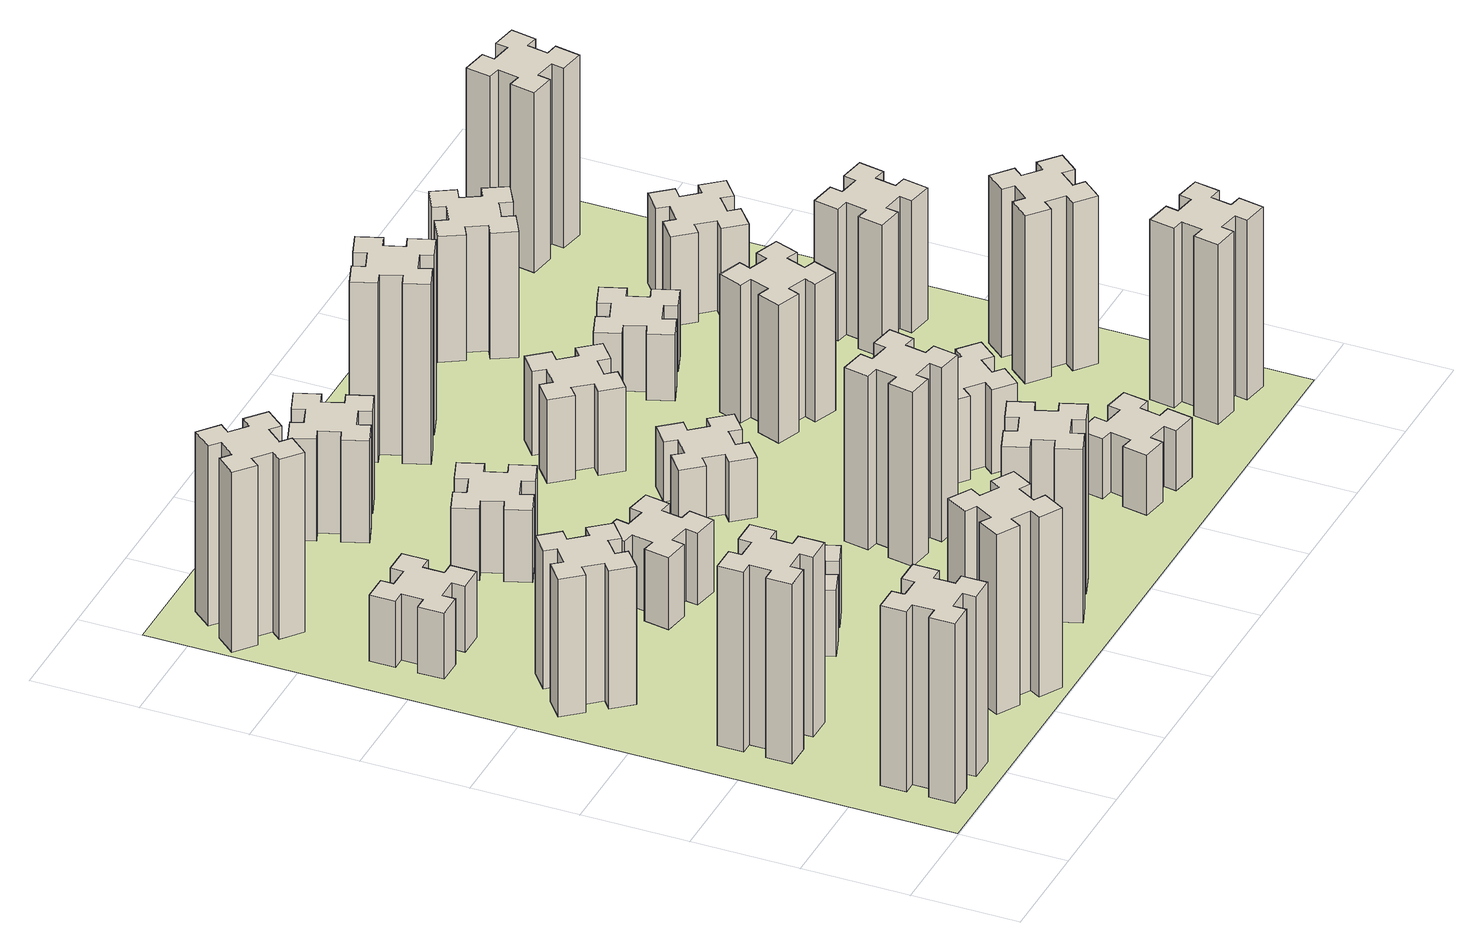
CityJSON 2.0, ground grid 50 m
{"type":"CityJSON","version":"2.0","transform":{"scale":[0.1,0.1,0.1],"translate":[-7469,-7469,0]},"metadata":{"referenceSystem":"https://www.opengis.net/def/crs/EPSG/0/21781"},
"CityObjects":{
"building1":{"type":"Building","attributes":{"class":"1000","function":"1000","usage":"1000","yearOfConstruction":2016,"roofType":"1000","measuredHeight":90,"storeysAboveGround":30,"storeysBelowGround":0},"geometry":[{"type":"Solid","lod":"1","boundaries":[[[[0,1,2,3,4,5,6,7,8,9,10,11,12,13,14,15,16,17,18,19]],[[17,16,20,21]],[[16,15,22,20]],[[15,14,23,22]],[[14,13,24,23]],[[13,12,25,24]],[[12,11,26,25]],[[11,10,27,26]],[[10,9,28,27]],[[9,8,29,28]],[[8,7,30,29]],[[7,6,31,30]],[[6,5,32,31]],[[5,4,33,32]],[[4,3,34,33]],[[3,2,35,34]],[[2,1,36,35]],[[1,0,37,36]],[[0,19,38,37]],[[19,18,39,38]],[[18,17,21,39]],[[24,25,26,27,28,29,30,31,32,33,34,35,36,37,38,39,21,20,22,23]]]]}]},
"building2":{"type":"Building","attributes":{"class":"1000","function":"1000","usage":"1000","yearOfConstruction":2016,"roofType":"1000","measuredHeight":90,"storeysAboveGround":30,"storeysBelowGround":0},"geometry":[{"type":"Solid","lod":"1","boundaries":[[[[40,41,42,43,44,45,46,47,48,49,50,51,52,53,54,55,56,57,58,59]],[[57,56,60,61]],[[56,55,62,60]],[[55,54,63,62]],[[54,53,64,63]],[[53,52,65,64]],[[52,51,66,65]],[[51,50,67,66]],[[50,49,68,67]],[[49,48,69,68]],[[48,47,70,69]],[[47,46,71,70]],[[46,45,72,71]],[[45,44,73,72]],[[44,43,74,73]],[[43,42,75,74]],[[42,41,76,75]],[[41,40,77,76]],[[40,59,78,77]],[[59,58,79,78]],[[58,57,61,79]],[[64,65,66,67,68,69,70,71,72,73,74,75,76,77,78,79,61,60,62,63]]]]}]},
"building3":{"type":"Building","attributes":{"class":"1000","function":"1000","usage":"1000","yearOfConstruction":2016,"roofType":"1000","measuredHeight":69,"storeysAboveGround":30,"storeysBelowGround":0},"geometry":[{"type":"Solid","lod":"1","boundaries":[[[[80,81,82,83,84,85,86,87,88,89,90,91,92,93,94,95,96,97,98,99]],[[97,96,100,101]],[[96,95,102,100]],[[95,94,103,102]],[[94,93,104,103]],[[93,92,105,104]],[[92,91,106,105]],[[91,90,107,106]],[[90,89,108,107]],[[89,88,109,108]],[[88,87,110,109]],[[87,86,111,110]],[[86,85,112,111]],[[85,84,113,112]],[[84,83,114,113]],[[83,82,115,114]],[[82,81,116,115]],[[81,80,117,116]],[[80,99,118,117]],[[99,98,119,118]],[[98,97,101,119]],[[104,105,106,107,108,109,110,111,112,113,114,115,116,117,118,119,101,100,102,103]]]]}]},
"building4":{"type":"Building","attributes":{"class":"1000","function":"1000","usage":"1000","yearOfConstruction":2016,"roofType":"1000","measuredHeight":33,"storeysAboveGround":30,"storeysBelowGround":0},"geometry":[{"type":"Solid","lod":"1","boundaries":[[[[120,121,122,123,124,125,126,127,128,129,130,131,132,133,134,135,136,137,138,139]],[[137,136,140,141]],[[136,135,142,140]],[[135,134,143,142]],[[134,133,144,143]],[[133,132,145,144]],[[132,131,146,145]],[[131,130,147,146]],[[130,129,148,147]],[[129,128,149,148]],[[128,127,150,149]],[[127,126,151,150]],[[126,125,152,151]],[[125,124,153,152]],[[124,123,154,153]],[[123,122,155,154]],[[122,121,156,155]],[[121,120,157,156]],[[120,139,158,157]],[[139,138,159,158]],[[138,137,141,159]],[[144,145,146,147,148,149,150,151,152,153,154,155,156,157,158,159,141,140,142,143]]]]}]},
"building5":{"type":"Building","attributes":{"class":"1000","function":"1000","usage":"1000","yearOfConstruction":2016,"roofType":"1000","measuredHeight":90,"storeysAboveGround":30,"storeysBelowGround":0},"geometry":[{"type":"Solid","lod":"1","boundaries":[[[[160,161,162,163,164,165,166,167,168,169,170,171,172,173,174,175,176,177,178,179]],[[177,176,180,181]],[[176,175,182,180]],[[175,174,183,182]],[[174,173,184,183]],[[173,172,185,184]],[[172,171,186,185]],[[171,170,187,186]],[[170,169,188,187]],[[169,168,189,188]],[[168,167,190,189]],[[167,166,191,190]],[[166,165,192,191]],[[165,164,193,192]],[[164,163,194,193]],[[163,162,195,194]],[[162,161,196,195]],[[161,160,197,196]],[[160,179,198,197]],[[179,178,199,198]],[[178,177,181,199]],[[184,185,186,187,188,189,190,191,192,193,194,195,196,197,198,199,181,180,182,183]]]]}]},
"building6":{"type":"Building","attributes":{"class":"1000","function":"1000","usage":"1000","yearOfConstruction":2016,"roofType":"1000","measuredHeight":90,"storeysAboveGround":30,"storeysBelowGround":0},"geometry":[{"type":"Solid","lod":"1","boundaries":[[[[200,201,202,203,204,205,206,207,208,209,210,211,212,213,214,215,216,217,218,219]],[[217,216,220,221]],[[216,215,222,220]],[[215,214,223,222]],[[214,213,224,223]],[[213,212,225,224]],[[212,211,226,225]],[[211,210,227,226]],[[210,209,228,227]],[[209,208,229,228]],[[208,207,230,229]],[[207,206,231,230]],[[206,205,232,231]],[[205,204,233,232]],[[204,203,234,233]],[[203,202,235,234]],[[202,201,236,235]],[[201,200,237,236]],[[200,219,238,237]],[[219,218,239,238]],[[218,217,221,239]],[[224,225,226,227,228,229,230,231,232,233,234,235,236,237,238,239,221,220,222,223]]]]}]},
"building7":{"type":"Building","attributes":{"class":"1000","function":"1000","usage":"1000","yearOfConstruction":2016,"roofType":"1000","measuredHeight":33,"storeysAboveGround":30,"storeysBelowGround":0},"geometry":[{"type":"Solid","lod":"1","boundaries":[[[[240,241,242,243,244,245,246,247,248,249,250,251,252,253,254,255,256,257,258,259]],[[257,256,260,261]],[[256,255,262,260]],[[255,254,263,262]],[[254,253,264,263]],[[253,252,265,264]],[[252,251,266,265]],[[251,250,267,266]],[[250,249,268,267]],[[249,248,269,268]],[[248,247,270,269]],[[247,246,271,270]],[[246,245,272,271]],[[245,244,273,272]],[[244,243,274,273]],[[243,242,275,274]],[[242,241,276,275]],[[241,240,277,276]],[[240,259,278,277]],[[259,258,279,278]],[[258,257,261,279]],[[264,265,266,267,268,269,270,271,272,273,274,275,276,277,278,279,261,260,262,263]]]]}]},
"building8":{"type":"Building","attributes":{"class":"1000","function":"1000","usage":"1000","yearOfConstruction":2016,"roofType":"1000","measuredHeight":36,"storeysAboveGround":30,"storeysBelowGround":0},"geometry":[{"type":"Solid","lod":"1","boundaries":[[[[280,281,282,283,284,285,286,287,288,289,290,291,292,293,294,295,296,297,298,299]],[[297,296,300,301]],[[296,295,302,300]],[[295,294,303,302]],[[294,293,304,303]],[[293,292,305,304]],[[292,291,306,305]],[[291,290,307,306]],[[290,289,308,307]],[[289,288,309,308]],[[288,287,310,309]],[[287,286,311,310]],[[286,285,312,311]],[[285,284,313,312]],[[284,283,314,313]],[[283,282,315,314]],[[282,281,316,315]],[[281,280,317,316]],[[280,299,318,317]],[[299,298,319,318]],[[298,297,301,319]],[[304,305,306,307,308,309,310,311,312,313,314,315,316,317,318,319,301,300,302,303]]]]}]},
"building9":{"type":"Building","attributes":{"class":"1000","function":"1000","usage":"1000","yearOfConstruction":2016,"roofType":"1000","measuredHeight":87,"storeysAboveGround":30,"storeysBelowGround":0},"geometry":[{"type":"Solid","lod":"1","boundaries":[[[[320,321,322,323,324,325,326,327,328,329,330,331,332,333,334,335,336,337,338,339]],[[337,336,340,341]],[[336,335,342,340]],[[335,334,343,342]],[[334,333,344,343]],[[333,332,345,344]],[[332,331,346,345]],[[331,330,347,346]],[[330,329,348,347]],[[329,328,349,348]],[[328,327,350,349]],[[327,326,351,350]],[[326,325,352,351]],[[325,324,353,352]],[[324,323,354,353]],[[323,322,355,354]],[[322,321,356,355]],[[321,320,357,356]],[[320,339,358,357]],[[339,338,359,358]],[[338,337,341,359]],[[344,345,346,347,348,349,350,351,352,353,354,355,356,357,358,359,341,340,342,343]]]]}]},
"building10":{"type":"Building","attributes":{"class":"1000","function":"1000","usage":"1000","yearOfConstruction":2016,"roofType":"1000","measuredHeight":36,"storeysAboveGround":30,"storeysBelowGround":0},"geometry":[{"type":"Solid","lod":"1","boundaries":[[[[360,361,362,363,364,365,366,367,368,369,370,371,372,373,374,375,376,377,378,379]],[[377,376,380,381]],[[376,375,382,380]],[[375,374,383,382]],[[374,373,384,383]],[[373,372,385,384]],[[372,371,386,385]],[[371,370,387,386]],[[370,369,388,387]],[[369,368,389,388]],[[368,367,390,389]],[[367,366,391,390]],[[366,365,392,391]],[[365,364,393,392]],[[364,363,394,393]],[[363,362,395,394]],[[362,361,396,395]],[[361,360,397,396]],[[360,379,398,397]],[[379,378,399,398]],[[378,377,381,399]],[[384,385,386,387,388,389,390,391,392,393,394,395,396,397,398,399,381,380,382,383]]]]}]},
"building11":{"type":"Building","attributes":{"class":"1000","function":"1000","usage":"1000","yearOfConstruction":2016,"roofType":"1000","measuredHeight":51,"storeysAboveGround":30,"storeysBelowGround":0},"geometry":[{"type":"Solid","lod":"1","boundaries":[[[[400,401,402,403,404,405,406,407,408,409,410,411,412,413,414,415,416,417,418,419]],[[417,416,420,421]],[[416,415,422,420]],[[415,414,423,422]],[[414,413,424,423]],[[413,412,425,424]],[[412,411,426,425]],[[411,410,427,426]],[[410,409,428,427]],[[409,408,429,428]],[[408,407,430,429]],[[407,406,431,430]],[[406,405,432,431]],[[405,404,433,432]],[[404,403,434,433]],[[403,402,435,434]],[[402,401,436,435]],[[401,400,437,436]],[[400,419,438,437]],[[419,418,439,438]],[[418,417,421,439]],[[424,425,426,427,428,429,430,431,432,433,434,435,436,437,438,439,421,420,422,423]]]]}]},
"building12":{"type":"Building","attributes":{"class":"1000","function":"1000","usage":"1000","yearOfConstruction":2016,"roofType":"1000","measuredHeight":87,"storeysAboveGround":30,"storeysBelowGround":0},"geometry":[{"type":"Solid","lod":"1","boundaries":[[[[440,441,442,443,444,445,446,447,448,449,450,451,452,453,454,455,456,457,458,459]],[[457,456,460,461]],[[456,455,462,460]],[[455,454,463,462]],[[454,453,464,463]],[[453,452,465,464]],[[452,451,466,465]],[[451,450,467,466]],[[450,449,468,467]],[[449,448,469,468]],[[448,447,470,469]],[[447,446,471,470]],[[446,445,472,471]],[[445,444,473,472]],[[444,443,474,473]],[[443,442,475,474]],[[442,441,476,475]],[[441,440,477,476]],[[440,459,478,477]],[[459,458,479,478]],[[458,457,461,479]],[[464,465,466,467,468,469,470,471,472,473,474,475,476,477,478,479,461,460,462,463]]]]}]},
"building13":{"type":"Building","attributes":{"class":"1000","function":"1000","usage":"1000","yearOfConstruction":2016,"roofType":"1000","measuredHeight":30,"storeysAboveGround":30,"storeysBelowGround":0},"geometry":[{"type":"Solid","lod":"1","boundaries":[[[[480,481,482,483,484,485,486,487,488,489,490,491,492,493,494,495,496,497,498,499]],[[497,496,500,501]],[[496,495,502,500]],[[495,494,503,502]],[[494,493,504,503]],[[493,492,505,504]],[[492,491,506,505]],[[491,490,507,506]],[[490,489,508,507]],[[489,488,509,508]],[[488,487,510,509]],[[487,486,511,510]],[[486,485,512,511]],[[485,484,513,512]],[[484,483,514,513]],[[483,482,515,514]],[[482,481,516,515]],[[481,480,517,516]],[[480,499,518,517]],[[499,498,519,518]],[[498,497,501,519]],[[504,505,506,507,508,509,510,511,512,513,514,515,516,517,518,519,501,500,502,503]]]]}]},
"building14":{"type":"Building","attributes":{"class":"1000","function":"1000","usage":"1000","yearOfConstruction":2016,"roofType":"1000","measuredHeight":42,"storeysAboveGround":30,"storeysBelowGround":0},"geometry":[{"type":"Solid","lod":"1","boundaries":[[[[520,521,522,523,524,525,526,527,528,529,530,531,532,533,534,535,536,537,538,539]],[[537,536,540,541]],[[536,535,542,540]],[[535,534,543,542]],[[534,533,544,543]],[[533,532,545,544]],[[532,531,546,545]],[[531,530,547,546]],[[530,529,548,547]],[[529,528,549,548]],[[528,527,550,549]],[[527,526,551,550]],[[526,525,552,551]],[[525,524,553,552]],[[524,523,554,553]],[[523,522,555,554]],[[522,521,556,555]],[[521,520,557,556]],[[520,539,558,557]],[[539,538,559,558]],[[538,537,541,559]],[[544,545,546,547,548,549,550,551,552,553,554,555,556,557,558,559,541,540,542,543]]]]}]},
"building15":{"type":"Building","attributes":{"class":"1000","function":"1000","usage":"1000","yearOfConstruction":2016,"roofType":"1000","measuredHeight":90,"storeysAboveGround":30,"storeysBelowGround":0},"geometry":[{"type":"Solid","lod":"1","boundaries":[[[[560,561,562,563,564,565,566,567,568,569,570,571,572,573,574,575,576,577,578,579]],[[577,576,580,581]],[[576,575,582,580]],[[575,574,583,582]],[[574,573,584,583]],[[573,572,585,584]],[[572,571,586,585]],[[571,570,587,586]],[[570,569,588,587]],[[569,568,589,588]],[[568,567,590,589]],[[567,566,591,590]],[[566,565,592,591]],[[565,564,593,592]],[[564,563,594,593]],[[563,562,595,594]],[[562,561,596,595]],[[561,560,597,596]],[[560,579,598,597]],[[579,578,599,598]],[[578,577,581,599]],[[584,585,586,587,588,589,590,591,592,593,594,595,596,597,598,599,581,580,582,583]]]]}]},
"building16":{"type":"Building","attributes":{"class":"1000","function":"1000","usage":"1000","yearOfConstruction":2016,"roofType":"1000","measuredHeight":30,"storeysAboveGround":30,"storeysBelowGround":0},"geometry":[{"type":"Solid","lod":"1","boundaries":[[[[600,601,602,603,604,605,606,607,608,609,610,611,612,613,614,615,616,617,618,619]],[[617,616,620,621]],[[616,615,622,620]],[[615,614,623,622]],[[614,613,624,623]],[[613,612,625,624]],[[612,611,626,625]],[[611,610,627,626]],[[610,609,628,627]],[[609,608,629,628]],[[608,607,630,629]],[[607,606,631,630]],[[606,605,632,631]],[[605,604,633,632]],[[604,603,634,633]],[[603,602,635,634]],[[602,601,636,635]],[[601,600,637,636]],[[600,619,638,637]],[[619,618,639,638]],[[618,617,621,639]],[[624,625,626,627,628,629,630,631,632,633,634,635,636,637,638,639,621,620,622,623]]]]}]},
"building17":{"type":"Building","attributes":{"class":"1000","function":"1000","usage":"1000","yearOfConstruction":2016,"roofType":"1000","measuredHeight":42,"storeysAboveGround":30,"storeysBelowGround":0},"geometry":[{"type":"Solid","lod":"1","boundaries":[[[[640,641,642,643,644,645,646,647,648,649,650,651,652,653,654,655,656,657,658,659]],[[657,656,660,661]],[[656,655,662,660]],[[655,654,663,662]],[[654,653,664,663]],[[653,652,665,664]],[[652,651,666,665]],[[651,650,667,666]],[[650,649,668,667]],[[649,648,669,668]],[[648,647,670,669]],[[647,646,671,670]],[[646,645,672,671]],[[645,644,673,672]],[[644,643,674,673]],[[643,642,675,674]],[[642,641,676,675]],[[641,640,677,676]],[[640,659,678,677]],[[659,658,679,678]],[[658,657,661,679]],[[664,665,666,667,668,669,670,671,672,673,674,675,676,677,678,679,661,660,662,663]]]]}]},
"building18":{"type":"Building","attributes":{"class":"1000","function":"1000","usage":"1000","yearOfConstruction":2016,"roofType":"1000","measuredHeight":69,"storeysAboveGround":30,"storeysBelowGround":0},"geometry":[{"type":"Solid","lod":"1","boundaries":[[[[680,681,682,683,684,685,686,687,688,689,690,691,692,693,694,695,696,697,698,699]],[[697,696,700,701]],[[696,695,702,700]],[[695,694,703,702]],[[694,693,704,703]],[[693,692,705,704]],[[692,691,706,705]],[[691,690,707,706]],[[690,689,708,707]],[[689,688,709,708]],[[688,687,710,709]],[[687,686,711,710]],[[686,685,712,711]],[[685,684,713,712]],[[684,683,714,713]],[[683,682,715,714]],[[682,681,716,715]],[[681,680,717,716]],[[680,699,718,717]],[[699,698,719,718]],[[698,697,701,719]],[[704,705,706,707,708,709,710,711,712,713,714,715,716,717,718,719,701,700,702,703]]]]}]},
"building19":{"type":"Building","attributes":{"class":"1000","function":"1000","usage":"1000","yearOfConstruction":2016,"roofType":"1000","measuredHeight":33,"storeysAboveGround":30,"storeysBelowGround":0},"geometry":[{"type":"Solid","lod":"1","boundaries":[[[[720,721,722,723,724,725,726,727,728,729,730,731,732,733,734,735,736,737,738,739]],[[737,736,740,741]],[[736,735,742,740]],[[735,734,743,742]],[[734,733,744,743]],[[733,732,745,744]],[[732,731,746,745]],[[731,730,747,746]],[[730,729,748,747]],[[729,728,749,748]],[[728,727,750,749]],[[727,726,751,750]],[[726,725,752,751]],[[725,724,753,752]],[[724,723,754,753]],[[723,722,755,754]],[[722,721,756,755]],[[721,720,757,756]],[[720,739,758,757]],[[739,738,759,758]],[[738,737,741,759]],[[744,745,746,747,748,749,750,751,752,753,754,755,756,757,758,759,741,740,742,743]]]]}]},
"building20":{"type":"Building","attributes":{"class":"1000","function":"1000","usage":"1000","yearOfConstruction":2016,"roofType":"1000","measuredHeight":90,"storeysAboveGround":30,"storeysBelowGround":0},"geometry":[{"type":"Solid","lod":"1","boundaries":[[[[760,761,762,763,764,765,766,767,768,769,770,771,772,773,774,775,776,777,778,779]],[[777,776,780,781]],[[776,775,782,780]],[[775,774,783,782]],[[774,773,784,783]],[[773,772,785,784]],[[772,771,786,785]],[[771,770,787,786]],[[770,769,788,787]],[[769,768,789,788]],[[768,767,790,789]],[[767,766,791,790]],[[766,765,792,791]],[[765,764,793,792]],[[764,763,794,793]],[[763,762,795,794]],[[762,761,796,795]],[[761,760,797,796]],[[760,779,798,797]],[[779,778,799,798]],[[778,777,781,799]],[[784,785,786,787,788,789,790,791,792,793,794,795,796,797,798,799,781,780,782,783]]]]}]},
"building21":{"type":"Building","attributes":{"class":"1000","function":"1000","usage":"1000","yearOfConstruction":2016,"roofType":"1000","measuredHeight":63,"storeysAboveGround":30,"storeysBelowGround":0},"geometry":[{"type":"Solid","lod":"1","boundaries":[[[[800,801,802,803,804,805,806,807,808,809,810,811,812,813,814,815,816,817,818,819]],[[817,816,820,821]],[[816,815,822,820]],[[815,814,823,822]],[[814,813,824,823]],[[813,812,825,824]],[[812,811,826,825]],[[811,810,827,826]],[[810,809,828,827]],[[809,808,829,828]],[[808,807,830,829]],[[807,806,831,830]],[[806,805,832,831]],[[805,804,833,832]],[[804,803,834,833]],[[803,802,835,834]],[[802,801,836,835]],[[801,800,837,836]],[[800,819,838,837]],[[819,818,839,838]],[[818,817,821,839]],[[824,825,826,827,828,829,830,831,832,833,834,835,836,837,838,839,821,820,822,823]]]]}]},
"building22":{"type":"Building","attributes":{"class":"1000","function":"1000","usage":"1000","yearOfConstruction":2016,"roofType":"1000","measuredHeight":84,"storeysAboveGround":30,"storeysBelowGround":0},"geometry":[{"type":"Solid","lod":"1","boundaries":[[[[840,841,842,843,844,845,846,847,848,849,850,851,852,853,854,855,856,857,858,859]],[[857,856,860,861]],[[856,855,862,860]],[[855,854,863,862]],[[854,853,864,863]],[[853,852,865,864]],[[852,851,866,865]],[[851,850,867,866]],[[850,849,868,867]],[[849,848,869,868]],[[848,847,870,869]],[[847,846,871,870]],[[846,845,872,871]],[[845,844,873,872]],[[844,843,874,873]],[[843,842,875,874]],[[842,841,876,875]],[[841,840,877,876]],[[840,859,878,877]],[[859,858,879,878]],[[858,857,861,879]],[[864,865,866,867,868,869,870,871,872,873,874,875,876,877,878,879,861,860,862,863]]]]}]},
"building23":{"type":"Building","attributes":{"class":"1000","function":"1000","usage":"1000","yearOfConstruction":2016,"roofType":"1000","measuredHeight":66,"storeysAboveGround":30,"storeysBelowGround":0},"geometry":[{"type":"Solid","lod":"1","boundaries":[[[[880,881,882,883,884,885,886,887,888,889,890,891,892,893,894,895,896,897,898,899]],[[897,896,900,901]],[[896,895,902,900]],[[895,894,903,902]],[[894,893,904,903]],[[893,892,905,904]],[[892,891,906,905]],[[891,890,907,906]],[[890,889,908,907]],[[889,888,909,908]],[[888,887,910,909]],[[887,886,911,910]],[[886,885,912,911]],[[885,884,913,912]],[[884,883,914,913]],[[883,882,915,914]],[[882,881,916,915]],[[881,880,917,916]],[[880,899,918,917]],[[899,898,919,918]],[[898,897,901,919]],[[904,905,906,907,908,909,910,911,912,913,914,915,916,917,918,919,901,900,902,903]]]]}]},
"building24":{"type":"Building","attributes":{"class":"1000","function":"1000","usage":"1000","yearOfConstruction":2016,"roofType":"1000","measuredHeight":45,"storeysAboveGround":30,"storeysBelowGround":0},"geometry":[{"type":"Solid","lod":"1","boundaries":[[[[920,921,922,923,924,925,926,927,928,929,930,931,932,933,934,935,936,937,938,939]],[[937,936,940,941]],[[936,935,942,940]],[[935,934,943,942]],[[934,933,944,943]],[[933,932,945,944]],[[932,931,946,945]],[[931,930,947,946]],[[930,929,948,947]],[[929,928,949,948]],[[928,927,950,949]],[[927,926,951,950]],[[926,925,952,951]],[[925,924,953,952]],[[924,923,954,953]],[[923,922,955,954]],[[922,921,956,955]],[[921,920,957,956]],[[920,939,958,957]],[[939,938,959,958]],[[938,937,941,959]],[[944,945,946,947,948,949,950,951,952,953,954,955,956,957,958,959,941,940,942,943]]]]}]},
"building25":{"type":"Building","attributes":{"class":"1000","function":"1000","usage":"1000","yearOfConstruction":2016,"roofType":"1000","measuredHeight":90,"storeysAboveGround":30,"storeysBelowGround":0},"geometry":[{"type":"Solid","lod":"1","boundaries":[[[[960,961,962,963,964,965,966,967,968,969,970,971,972,973,974,975,976,977,978,979]],[[977,976,980,981]],[[976,975,982,980]],[[975,974,983,982]],[[974,973,984,983]],[[973,972,985,984]],[[972,971,986,985]],[[971,970,987,986]],[[970,969,988,987]],[[969,968,989,988]],[[968,967,990,989]],[[967,966,991,990]],[[966,965,992,991]],[[965,964,993,992]],[[964,963,994,993]],[[963,962,995,994]],[[962,961,996,995]],[[961,960,997,996]],[[960,979,998,997]],[[979,978,999,998]],[[978,977,981,999]],[[984,985,986,987,988,989,990,991,992,993,994,995,996,997,998,999,981,980,982,983]]]]}]},
"landuse1":{"type":"LandUse","attributes":{"name":"plot1","function":"1010"},"geometry":[{"type":"MultiSurface","lod":"1","boundaries":[[[1000,1001,1002,1003]]]}]}
},
"vertices":[
[265,325,0],[265,225,0],[205,225,0],[205,105,0],[325,105,0],[325,165,0],[425,165,0],[425,105,0],[545,105,0],[545,225,0],[485,225,0],[485,325,0],[545,325,0],[545,445,0],[425,445,0],[425,385,0],[325,385,0],[325,445,0],[205,445,0],[205,325,0],[325,385,900],[325,445,900],[425,385,900],[425,445,900],[545,445,900],[545,325,900],[485,325,900],[485,225,900],[545,225,900],[545,105,900],[425,105,900],[425,165,900],[325,165,900],[325,105,900],[205,105,900],[205,225,900],[265,225,900],[265,325,900],[205,325,900],[205,445,900],
[265,1065,0],[265,965,0],[205,965,0],[205,845,0],[325,845,0],[325,905,0],[425,905,0],[425,845,0],[545,845,0],[545,965,0],[485,965,0],[485,1065,0],[545,1065,0],[545,1185,0],[425,1185,0],[425,1125,0],[325,1125,0],[325,1185,0],[205,1185,0],[205,1065,0],[325,1125,900],[325,1185,900],[425,1125,900],[425,1185,900],[545,1185,900],[545,1065,900],[485,1065,900],[485,965,900],[545,965,900],[545,845,900],[425,845,900],[425,905,900],[325,905,900],[325,845,900],[205,845,900],[205,965,900],[265,965,900],[265,1065,900],[205,1065,900],[205,1185,900],
[492,1888,0],[427,1964,0],[473,2003,0],[396,2095,0],[304,2018,0],[343,1972,0],[266,1907,0],[228,1953,0],[136,1876,0],[213,1784,0],[259,1823,0],[323,1746,0],[277,1708,0],[354,1616,0],[446,1693,0],[408,1739,0],[484,1803,0],[523,1757,0],[615,1834,0],[538,1926,0],[484,1803,690],[523,1757,690],[408,1739,690],[446,1693,690],[354,1616,690],[277,1708,690],[323,1746,690],[259,1823,690],[213,1784,690],[136,1876,690],[228,1953,690],[266,1907,690],[343,1972,690],[304,2018,690],[396,2095,690],[473,2003,690],[427,1964,690],[492,1888,690],[538,1926,690],[615,1834,690],
[485,2545,0],[485,2645,0],[545,2645,0],[545,2765,0],[425,2765,0],[425,2705,0],[325,2705,0],[325,2765,0],[205,2765,0],[205,2645,0],[265,2645,0],[265,2545,0],[205,2545,0],[205,2425,0],[325,2425,0],[325,2485,0],[425,2485,0],[425,2425,0],[545,2425,0],[545,2545,0],[425,2485,330],[425,2425,330],[325,2485,330],[325,2425,330],[205,2425,330],[205,2545,330],[265,2545,330],[265,2645,330],[205,2645,330],[205,2765,330],[325,2765,330],[325,2705,330],[425,2705,330],[425,2765,330],[545,2765,330],[545,2645,330],[485,2645,330],[485,2545,330],[545,2545,330],[545,2425,330],
[1214,346,0],[1127,396,0],[1157,448,0],[1053,508,0],[993,404,0],[1045,374,0],[995,287,0],[943,317,0],[883,213,0],[987,153,0],[1017,205,0],[1104,155,0],[1074,103,0],[1178,43,0],[1238,147,0],[1186,177,0],[1236,264,0],[1288,234,0],[1348,338,0],[1244,398,0],[1236,264,900],[1288,234,900],[1186,177,900],[1238,147,900],[1178,43,900],[1074,103,900],[1104,155,900],[1017,205,900],[987,153,900],[883,213,900],[943,317,900],[995,287,900],[1045,374,900],[993,404,900],[1053,508,900],[1157,448,900],[1127,396,900],[1214,346,900],[1244,398,900],[1348,338,900],
[384,3387,0],[308,3452,0],[346,3498,0],[254,3575,0],[177,3483,0],[223,3444,0],[159,3368,0],[113,3406,0],[36,3314,0],[128,3237,0],[166,3283,0],[243,3219,0],[204,3173,0],[296,3096,0],[373,3188,0],[327,3226,0],[392,3303,0],[438,3264,0],[515,3356,0],[423,3433,0],[392,3303,900],[438,3264,900],[327,3226,900],[373,3188,900],[296,3096,900],[204,3173,900],[243,3219,900],[166,3283,900],[128,3237,900],[36,3314,900],[113,3406,900],[159,3368,900],[223,3444,900],[177,3483,900],[254,3575,900],[346,3498,900],[308,3452,900],[384,3387,900],[423,3433,900],[515,3356,900],
[1125,1336,0],[1031,1302,0],[1010,1358,0],[897,1317,0],[939,1204,0],[995,1225,0],[1029,1131,0],[973,1110,0],[1014,997,0],[1127,1039,0],[1106,1095,0],[1200,1129,0],[1220,1073,0],[1333,1114,0],[1292,1227,0],[1236,1206,0],[1202,1300,0],[1258,1320,0],[1217,1433,0],[1104,1392,0],[1202,1300,330],[1258,1320,330],[1236,1206,330],[1292,1227,330],[1333,1114,330],[1220,1073,330],[1200,1129,330],[1106,1095,330],[1127,1039,330],[1014,997,330],[973,1110,330],[1029,1131,330],[995,1225,330],[939,1204,330],[897,1317,330],[1010,1358,330],[1031,1302,330],[1125,1336,330],[1104,1392,330],[1217,1433,330],
[1047,1756,0],[1145,1738,0],[1135,1679,0],[1253,1658,0],[1274,1777,0],[1215,1787,0],[1232,1885,0],[1291,1875,0],[1312,1993,0],[1194,2014,0],[1184,1955,0],[1085,1972,0],[1096,2031,0],[977,2052,0],[957,1934,0],[1016,1924,0],[998,1825,0],[939,1836,0],[918,1717,0],[1037,1697,0],[998,1825,360],[939,1836,360],[1016,1924,360],[957,1934,360],[977,2052,360],[1096,2031,360],[1085,1972,360],[1184,1955,360],[1194,2014,360],[1312,1993,360],[1291,1875,360],[1232,1885,360],[1215,1787,360],[1274,1777,360],[1253,1658,360],[1135,1679,360],[1145,1738,360],[1047,1756,360],[1037,1697,360],[918,1717,360],
[1765,496,0],[1671,462,0],[1650,518,0],[1537,477,0],[1579,364,0],[1635,385,0],[1669,291,0],[1613,270,0],[1654,157,0],[1767,199,0],[1746,255,0],[1840,289,0],[1860,233,0],[1973,274,0],[1932,387,0],[1876,366,0],[1842,460,0],[1898,480,0],[1857,593,0],[1744,552,0],[1842,460,870],[1898,480,870],[1876,366,870],[1932,387,870],[1973,274,870],[1860,233,870],[1840,289,870],[1746,255,870],[1767,199,870],[1654,157,870],[1613,270,870],[1669,291,870],[1635,385,870],[1579,364,870],[1537,477,870],[1650,518,870],[1671,462,870],[1765,496,870],[1744,552,870],[1857,593,870],
[1106,2475,0],[1200,2509,0],[1220,2453,0],[1333,2494,0],[1292,2607,0],[1236,2586,0],[1202,2680,0],[1258,2700,0],[1217,2813,0],[1104,2772,0],[1125,2716,0],[1031,2682,0],[1010,2738,0],[897,2697,0],[939,2584,0],[995,2605,0],[1029,2511,0],[973,2490,0],[1014,2377,0],[1127,2419,0],[1029,2511,360],[973,2490,360],[995,2605,360],[939,2584,360],[897,2697,360],[1010,2738,360],[1031,2682,360],[1125,2716,360],[1104,2772,360],[1217,2813,360],[1258,2700,360],[1202,2680,360],[1236,2586,360],[1292,2607,360],[1333,2494,360],[1220,2453,360],[1200,2509,360],[1106,2475,360],[1127,2419,360],[1014,2377,360],
[1125,3456,0],[1031,3422,0],[1010,3478,0],[897,3437,0],[939,3324,0],[995,3345,0],[1029,3251,0],[973,3230,0],[1014,3117,0],[1127,3159,0],[1106,3215,0],[1200,3249,0],[1220,3193,0],[1333,3234,0],[1292,3347,0],[1236,3326,0],[1202,3420,0],[1258,3440,0],[1217,3553,0],[1104,3512,0],[1202,3420,510],[1258,3440,510],[1236,3326,510],[1292,3347,510],[1333,3234,510],[1220,3193,510],[1200,3249,510],[1106,3215,510],[1127,3159,510],[1014,3117,510],[973,3230,510],[1029,3251,510],[995,3345,510],[939,3324,510],[897,3437,510],[1010,3478,510],[1031,3422,510],[1125,3456,510],[1104,3512,510],[1217,3553,510],
[2055,1047,0],[2072,1145,0],[2131,1135,0],[2152,1253,0],[2034,1274,0],[2024,1215,0],[1925,1232,0],[1936,1291,0],[1817,1312,0],[1797,1194,0],[1856,1184,0],[1838,1085,0],[1779,1096,0],[1758,977,0],[1877,957,0],[1887,1016,0],[1985,998,0],[1975,939,0],[2093,918,0],[2114,1037,0],[1985,998,870],[1975,939,870],[1887,1016,870],[1877,957,870],[1758,977,870],[1779,1096,870],[1838,1085,870],[1856,1184,870],[1797,1194,870],[1817,1312,870],[1936,1291,870],[1925,1232,870],[2024,1215,870],[2034,1274,870],[2152,1253,870],[2131,1135,870],[2072,1145,870],[2055,1047,870],[2114,1037,870],[2093,918,870],
[1972,1988,0],[1907,2064,0],[1953,2103,0],[1876,2195,0],[1784,2118,0],[1823,2072,0],[1746,2007,0],[1708,2053,0],[1616,1976,0],[1693,1884,0],[1739,1923,0],[1803,1846,0],[1757,1808,0],[1834,1716,0],[1926,1793,0],[1888,1839,0],[1964,1903,0],[2003,1857,0],[2095,1934,0],[2018,2026,0],[1964,1903,300],[2003,1857,300],[1888,1839,300],[1926,1793,300],[1834,1716,300],[1757,1808,300],[1803,1846,300],[1739,1923,300],[1693,1884,300],[1616,1976,300],[1708,2053,300],[1746,2007,300],[1823,2072,300],[1784,2118,300],[1876,2195,300],[1953,2103,300],[1907,2064,300],[1972,1988,300],[2018,2026,300],[2095,1934,300],
[1839,2563,0],[1903,2486,0],[1857,2448,0],[1934,2356,0],[2026,2433,0],[1988,2479,0],[2064,2543,0],[2103,2497,0],[2195,2574,0],[2118,2666,0],[2072,2628,0],[2007,2704,0],[2053,2743,0],[1976,2835,0],[1884,2758,0],[1923,2712,0],[1846,2647,0],[1808,2693,0],[1716,2616,0],[1793,2524,0],[1846,2647,420],[1808,2693,420],[1923,2712,420],[1884,2758,420],[1976,2835,420],[2053,2743,420],[2007,2704,420],[2072,2628,420],[2118,2666,420],[2195,2574,420],[2103,2497,420],[2064,2543,420],[1988,2479,420],[2026,2433,420],[1934,2356,420],[1857,2448,420],[1903,2486,420],[1839,2563,420],[1793,2524,420],[1716,2616,420],
[1635,3345,0],[1669,3251,0],[1613,3230,0],[1654,3117,0],[1767,3159,0],[1746,3215,0],[1840,3249,0],[1860,3193,0],[1973,3234,0],[1932,3347,0],[1876,3326,0],[1842,3420,0],[1898,3440,0],[1857,3553,0],[1744,3512,0],[1765,3456,0],[1671,3422,0],[1650,3478,0],[1537,3437,0],[1579,3324,0],[1671,3422,900],[1650,3478,900],[1765,3456,900],[1744,3512,900],[1857,3553,900],[1898,3440,900],[1842,3420,900],[1876,3326,900],[1932,3347,900],[1973,3234,900],[1860,3193,900],[1840,3249,900],[1746,3215,900],[1767,3159,900],[1654,3117,900],[1613,3230,900],[1669,3251,900],[1635,3345,900],[1579,3324,900],[1537,3437,900],
[2596,444,0],[2578,345,0],[2519,356,0],[2498,237,0],[2617,217,0],[2627,276,0],[2725,258,0],[2715,199,0],[2833,178,0],[2854,297,0],[2795,307,0],[2812,405,0],[2871,395,0],[2892,513,0],[2774,534,0],[2764,475,0],[2665,492,0],[2676,551,0],[2557,572,0],[2537,454,0],[2665,492,300],[2676,551,300],[2764,475,300],[2774,534,300],[2892,513,300],[2871,395,300],[2812,405,300],[2795,307,300],[2854,297,300],[2833,178,300],[2715,199,300],[2725,258,300],[2627,276,300],[2617,217,300],[2498,237,300],[2519,356,300],[2578,345,300],[2596,444,300],[2537,454,300],[2557,572,300],
[2647,1006,0],[2712,1083,0],[2758,1044,0],[2835,1136,0],[2743,1213,0],[2704,1167,0],[2628,1232,0],[2666,1278,0],[2574,1355,0],[2497,1263,0],[2543,1224,0],[2479,1148,0],[2433,1186,0],[2356,1094,0],[2448,1017,0],[2486,1063,0],[2563,999,0],[2524,953,0],[2616,876,0],[2693,968,0],[2563,999,420],[2524,953,420],[2486,1063,420],[2448,1017,420],[2356,1094,420],[2433,1186,420],[2479,1148,420],[2543,1224,420],[2497,1263,420],[2574,1355,420],[2666,1278,420],[2628,1232,420],[2704,1167,420],[2743,1213,420],[2835,1136,420],[2758,1044,420],[2712,1083,420],[2647,1006,420],[2693,968,420],[2616,876,420],
[2682,1871,0],[2716,1965,0],[2772,1944,0],[2813,2057,0],[2700,2098,0],[2680,2042,0],[2586,2076,0],[2607,2132,0],[2494,2173,0],[2453,2060,0],[2509,2040,0],[2475,1946,0],[2419,1967,0],[2377,1854,0],[2490,1813,0],[2511,1869,0],[2605,1835,0],[2584,1779,0],[2697,1737,0],[2738,1850,0],[2605,1835,690],[2584,1779,690],[2511,1869,690],[2490,1813,690],[2377,1854,690],[2419,1967,690],[2475,1946,690],[2509,2040,690],[2453,2060,690],[2494,2173,690],[2607,2132,690],[2586,2076,690],[2680,2042,690],[2700,2098,690],[2813,2057,690],[2772,1944,690],[2716,1965,690],[2682,1871,690],[2738,1850,690],[2697,1737,690],
[2586,2475,0],[2680,2509,0],[2700,2453,0],[2813,2494,0],[2772,2607,0],[2716,2586,0],[2682,2680,0],[2738,2700,0],[2697,2813,0],[2584,2772,0],[2605,2716,0],[2511,2682,0],[2490,2738,0],[2377,2697,0],[2419,2584,0],[2475,2605,0],[2509,2511,0],[2453,2490,0],[2494,2377,0],[2607,2419,0],[2509,2511,330],[2453,2490,330],[2475,2605,330],[2419,2584,330],[2377,2697,330],[2490,2738,330],[2511,2682,330],[2605,2716,330],[2584,2772,330],[2697,2813,330],[2738,2700,330],[2682,2680,330],[2716,2586,330],[2772,2607,330],[2813,2494,330],[2700,2453,330],[2680,2509,330],[2586,2475,330],[2607,2419,330],[2494,2377,330],
[3504,475,0],[3405,492,0],[3416,551,0],[3297,572,0],[3277,454,0],[3336,444,0],[3318,345,0],[3259,356,0],[3238,237,0],[3357,217,0],[3367,276,0],[3465,258,0],[3455,199,0],[3573,178,0],[3594,297,0],[3535,307,0],[3552,405,0],[3611,395,0],[3632,513,0],[3514,534,0],[3552,405,900],[3611,395,900],[3535,307,900],[3594,297,900],[3573,178,900],[3455,199,900],[3465,258,900],[3367,276,900],[3357,217,900],[3238,237,900],[3259,356,900],[3318,345,900],[3336,444,900],[3277,454,900],[3297,572,900],[3416,551,900],[3405,492,900],[3504,475,900],[3514,534,900],[3632,513,900],
[2716,3347,0],[2666,3434,0],[2718,3464,0],[2658,3568,0],[2554,3508,0],[2584,3456,0],[2497,3406,0],[2467,3458,0],[2363,3398,0],[2423,3294,0],[2475,3324,0],[2525,3237,0],[2473,3207,0],[2533,3103,0],[2637,3163,0],[2607,3215,0],[2694,3265,0],[2724,3213,0],[2828,3273,0],[2768,3377,0],[2694,3265,630],[2724,3213,630],[2607,3215,630],[2637,3163,630],[2533,3103,630],[2473,3207,630],[2525,3237,630],[2475,3324,630],[2423,3294,630],[2363,3398,630],[2467,3458,630],[2497,3406,630],[2584,3456,630],[2554,3508,630],[2658,3568,630],[2718,3464,630],[2666,3434,630],[2716,3347,630],[2768,3377,630],[2828,3273,630],
[3487,1006,0],[3552,1083,0],[3598,1044,0],[3675,1136,0],[3583,1213,0],[3544,1167,0],[3468,1232,0],[3506,1278,0],[3414,1355,0],[3337,1263,0],[3383,1224,0],[3319,1148,0],[3273,1186,0],[3196,1094,0],[3288,1017,0],[3326,1063,0],[3403,999,0],[3364,953,0],[3456,876,0],[3533,968,0],[3403,999,840],[3364,953,840],[3326,1063,840],[3288,1017,840],[3196,1094,840],[3273,1186,840],[3319,1148,840],[3383,1224,840],[3337,1263,840],[3414,1355,840],[3506,1278,840],[3468,1232,840],[3544,1167,840],[3583,1213,840],[3675,1136,840],[3598,1044,840],[3552,1083,840],[3487,1006,840],[3533,968,840],[3456,876,840],
[3267,1756,0],[3365,1738,0],[3355,1679,0],[3473,1658,0],[3494,1777,0],[3435,1787,0],[3452,1885,0],[3511,1875,0],[3532,1993,0],[3414,2014,0],[3404,1955,0],[3305,1972,0],[3316,2031,0],[3197,2052,0],[3177,1934,0],[3236,1924,0],[3218,1825,0],[3159,1836,0],[3138,1717,0],[3257,1697,0],[3218,1825,660],[3159,1836,660],[3236,1924,660],[3177,1934,660],[3197,2052,660],[3316,2031,660],[3305,1972,660],[3404,1955,660],[3414,2014,660],[3532,1993,660],[3511,1875,660],[3452,1885,660],[3435,1787,660],[3494,1777,660],[3473,1658,660],[3355,1679,660],[3365,1738,660],[3267,1756,660],[3257,1697,660],[3138,1717,660],
[3119,2563,0],[3183,2486,0],[3137,2448,0],[3214,2356,0],[3306,2433,0],[3268,2479,0],[3344,2543,0],[3383,2497,0],[3475,2574,0],[3398,2666,0],[3352,2628,0],[3287,2704,0],[3333,2743,0],[3256,2835,0],[3164,2758,0],[3203,2712,0],[3126,2647,0],[3088,2693,0],[2996,2616,0],[3073,2524,0],[3126,2647,450],[3088,2693,450],[3203,2712,450],[3164,2758,450],[3256,2835,450],[3333,2743,450],[3287,2704,450],[3352,2628,450],[3398,2666,450],[3475,2574,450],[3383,2497,450],[3344,2543,450],[3268,2479,450],[3306,2433,450],[3214,2356,450],[3137,2448,450],[3183,2486,450],[3119,2563,450],[3073,2524,450],[2996,2616,450],
[3435,3367,0],[3452,3465,0],[3511,3455,0],[3532,3573,0],[3414,3594,0],[3404,3535,0],[3305,3552,0],[3316,3611,0],[3197,3632,0],[3177,3514,0],[3236,3504,0],[3218,3405,0],[3159,3416,0],[3138,3297,0],[3257,3277,0],[3267,3336,0],[3365,3318,0],[3355,3259,0],[3473,3238,0],[3494,3357,0],[3365,3318,900],[3355,3259,900],[3267,3336,900],[3257,3277,900],[3138,3297,900],[3159,3416,900],[3218,3405,900],[3236,3504,900],[3177,3514,900],[3197,3632,900],[3316,3611,900],[3305,3552,900],[3404,3535,900],[3414,3594,900],[3532,3573,900],[3511,3455,900],[3452,3465,900],[3435,3367,900],[3494,3357,900],[3473,3238,900],
[5,3705,0],[3705,3705,0],[3705,5,0],[5,5,0]
]}
